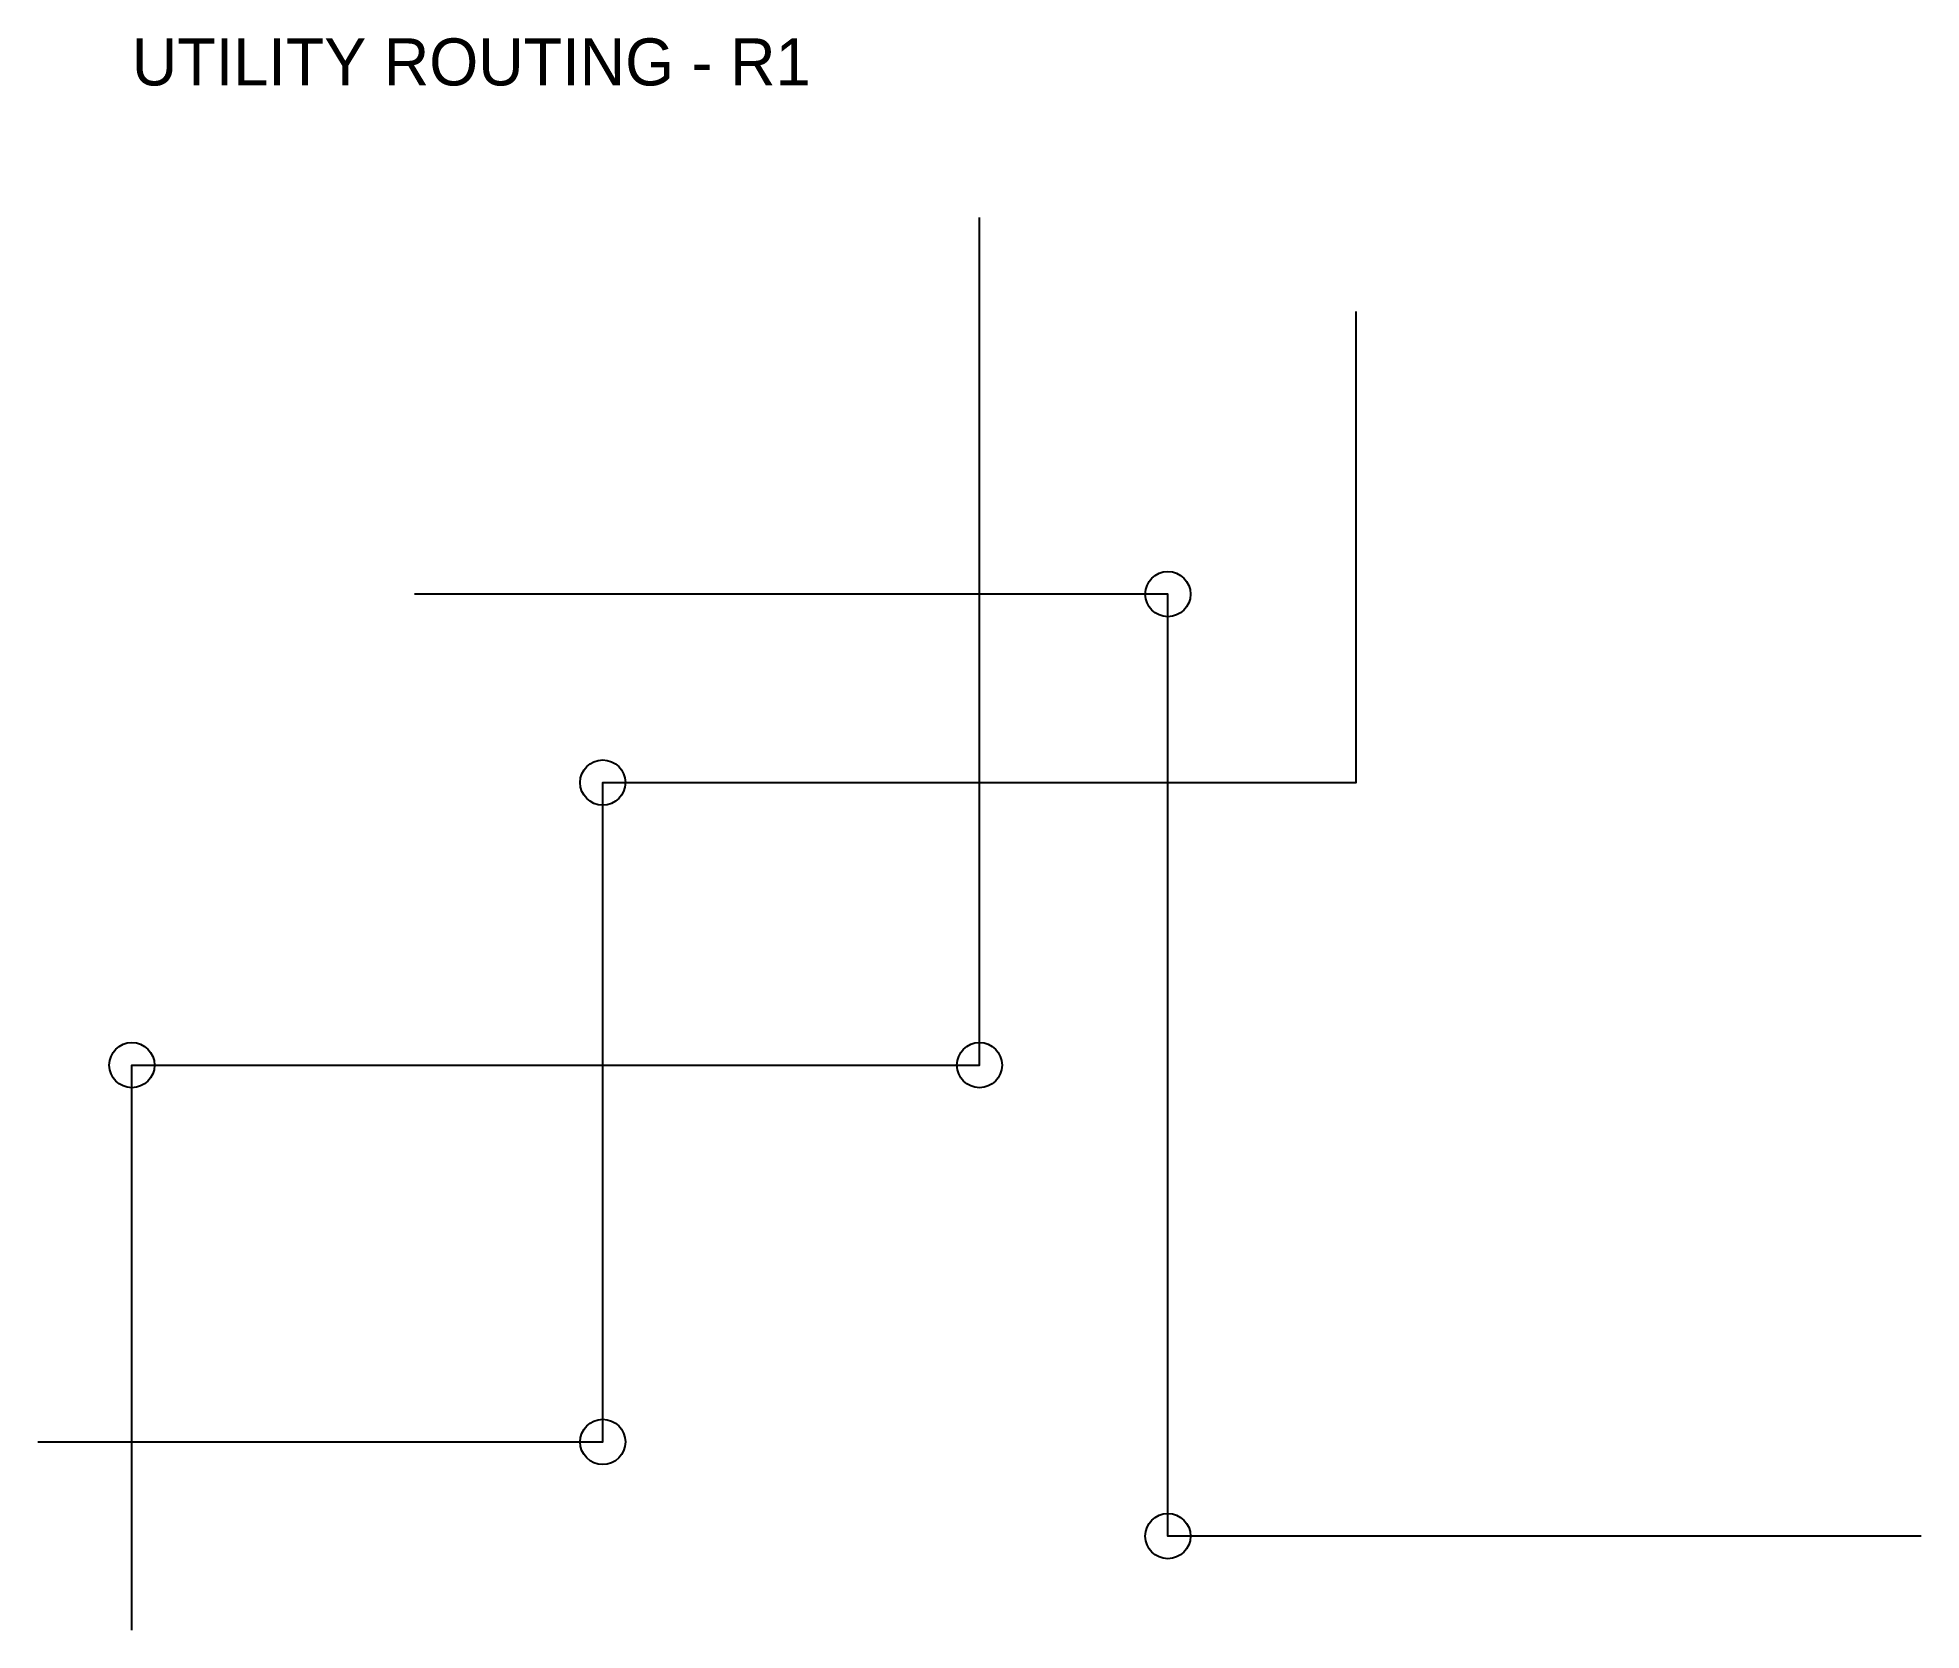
# Model space of a CAD drawing. Header units: metres. Extents: x 0 to 100, y 0 to 85.
import ezdxf

# ---------------------------------------------------------------- set-up
doc = ezdxf.new("R2010")
doc.units = ezdxf.units.M
for name, color, linetype in [('ELEC', 1, 'Continuous'), ('MH', 3, 'Continuous'), ('SEWER', 40, 'Continuous'), ('TEXT', 3, 'Continuous'), ('WATER', 5, 'Continuous')]:
    doc.layers.add(name, color=color, linetype=linetype)

msp = doc.modelspace()

# ---------------------------------------------------------------- linework, layer by layer
at = {"layer": 'ELEC'}
msp.add_lwpolyline([(100, 5), (60, 5), (60, 55), (20, 55)], dxfattribs=at)
at = {"layer": 'MH'}
for centre in [(60, 55), (30, 45), (5, 30), (50, 30), (30, 10), (60, 5)]:
    msp.add_circle(centre, 1.2, dxfattribs=at)
at = {"layer": 'SEWER'}
msp.add_lwpolyline([(5, 0), (5, 30), (50, 30), (50, 75)], dxfattribs=at)
at = {"layer": 'WATER'}
msp.add_lwpolyline([(0, 10), (30, 10), (30, 45), (70, 45), (70, 70)], dxfattribs=at)

# ---------------------------------------------------------------- texts
at = {"layer": 'TEXT'}
msp.add_text('UTILITY ROUTING - R1', height=2.5, dxfattribs=at).set_placement((5, 82))

doc.saveas('drawing.dxf')
